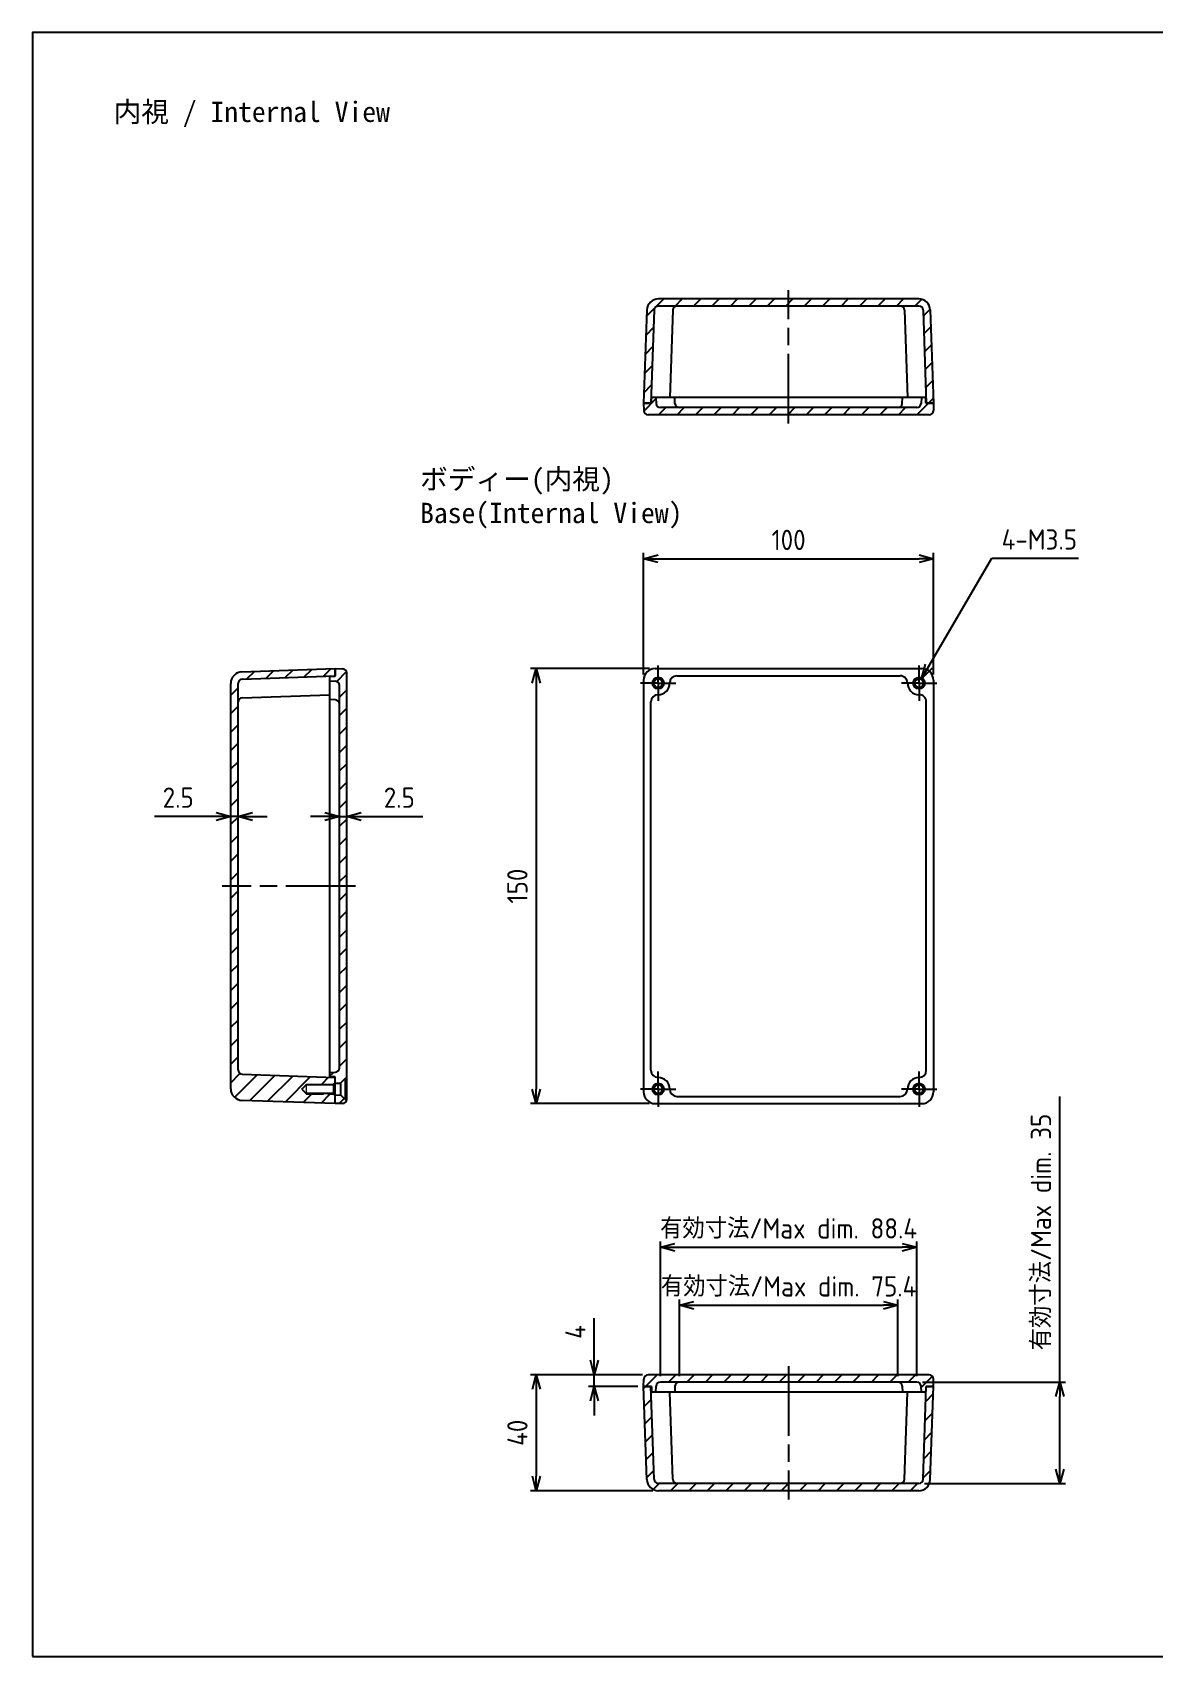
# Model space of a CAD drawing. Header units: millimetres. Extents: x 0 to 1622, y 0 to 560.
# Drawn here: x 816 to 1203, y 0 to 560 of the extents above; entities that cross this region are included whole.
import ezdxf

# ---------------------------------------------------------------- set-up
doc = ezdxf.new("R2010")
doc.units = ezdxf.units.MM
doc.header["$LTSCALE"] = 2
for name, pattern in [('AM_ISO02W050x2', [3.75, 3, -0.75]), ('AM_ISO08W050', [18, 12, -1.5, 3, -1.5]), ('AM_ISO08W050x2', [9, 6, -0.75, 1.5, -0.75])]:
    doc.linetypes.add(name, pattern=pattern)
for name, color, linetype, lineweight in [('AM_5', 3, 'Continuous', 25), ('AM_7', 4, 'AM_ISO08W050', 25), ('AM_8', 1, 'Continuous', 25), ('ﾄｯﾌﾟｶﾊﾞｰ', 7, 'Continuous', 25), ('ﾎﾞﾃﾞｨｰ', 2, 'Continuous', 25), ('ﾎﾞﾃﾞｨｰ0', 2, 'AM_ISO02W050x2', 13)]:
    doc.layers.add(name, color=color, linetype=linetype, lineweight=lineweight)
doc.styles.get("Standard").update_dxf_attribs({"font": 'ISOCP.SHX', "bigfont": 'EXTFONT.SHX'})
doc.styles.add('takachi1', font='', dxfattribs={"height": 2.5})
doc.styles.get('takachi1').set_extended_font_data('MS PGothic')
doc.dimstyles.new('AM_ISO$0', dxfattribs={"dimtxt": 3.5, "dimasz": 2.5, "dimexe": 1, "dimexo": 1, "dimgap": 1.5, "dimtad": 1, "dimdsep": 46, "dimtxsty": 'Standard', "dimblk": 'OPEN30', "dimcen": 0, "dimclrd": 3, "dimclre": 3, "dimclrt": 2, "dimadec": 0, "dimazin": 2, "dimtp": 0.1, "dimtm": 0.1, "dimtfac": 0.71, "dimtmove": 0, "dimatfit": 3, "dimldrblk": 'OPEN30', "dimfxl": 0, "dimlwd": -1, "dimlwe": -1, "dimarcsym": 0})
doc.dimstyles.new('AM_ISO$3', dxfattribs={"dimtxt": 3.5, "dimasz": 2.5, "dimexe": 1, "dimexo": 1, "dimgap": 1.5, "dimtad": 1, "dimtoh": 1, "dimdsep": 46, "dimtxsty": 'Standard', "dimblk": 'OPEN30', "dimcen": 0, "dimclrd": 3, "dimclre": 3, "dimclrt": 2, "dimadec": 0, "dimazin": 2, "dimtp": 0.1, "dimtm": 0.1, "dimtfac": 0.71, "dimtofl": 0, "dimtmove": 0, "dimatfit": 0, "dimldrblk": 'OPEN30', "dimfxl": 0, "dimlwd": -1, "dimlwe": -1, "dimarcsym": 0})
pattern_1 = [(45, (0, -11.95718969637392), (-3.181980515339464, 3.181980515339464), [])]
pattern_2 = [(45, (0, -17.95718969637404), (-3.181980515339464, 3.181980515339464), [])]

# ---------------------------------------------------------------- blocks, each defined once
blk = doc.blocks.new('TK-A3')
blk.add_lwpolyline([(0, 0), (403, 0), (403, 280), (0, 280.0000000000001)], close=True)
blk = doc.blocks.new('_Open30')
at = {"color": 0, "linetype": 'ByBlock', "lineweight": -2}
for p, q in [((-1, 0.26794919), (0, 0)), ((0, 0), (-1, -0.26794919)), ((0, 0), (-1, 0))]:
    blk.add_line(p, q, dxfattribs=at)
blk = doc.blocks.new('*D23')
at = {"layer": 'AM_5', "color": 3, "transparency": 16777216}
for p, q in [((921.9064500151242, 267.6613210912759), (921.9097365002531, 291.6613208662553)), ((924.4064500151242, 267.6609787490717), (924.4097365002531, 291.6609785240512)), ((916.9094626733716, 289.6620055694089), (911.9094627202509, 289.6626902538108)), ((921.9094626264923, 289.6613208850071), (924.4094626264923, 289.6609785428029)), ((929.4094625796131, 289.6602938584011), (950.6771677793831, 289.6573815251711))]:
    blk.add_line(p, q, dxfattribs=at)
at = {"layer": 'Defpoints', "color": 0, "transparency": 16777216}
for p in [(924.4094626264923, 289.6609785428029), (921.9061761413634, 265.6613211100276), (924.4061761413634, 265.6609787678235)]:
    blk.add_point(p, dxfattribs=at)
at = {"layer": 'AM_5', "color": 3, "transparency": 16777216, "xscale": 5, "yscale": 5, "zscale": 5}
for p, rotation in [((921.9094626264923, 289.6613208850071), 359.9921540946705), ((924.4094626264923, 289.6609785428029), 179.9921540946706)]:
    blk.add_blockref('_Open30', p, dxfattribs=dict(at, rotation=rotation))
at = {"layer": 'AM_5', "color": 2, "transparency": 16777216, "insert": (942.5442053401271, 296.1591842650136), "char_height": 7, "attachment_point": 5, "rotation": 359.9921540946706}
blk.add_mtext('2.5', dxfattribs=at)
blk = doc.blocks.new('*D24')
at = {"layer": 'AM_5', "color": 3, "transparency": 16777216}
for p, q in [((884.4061761413637, 267.6613211100278), (884.4061761413637, 291.6613211100278)), ((886.9061761413636, 267.6613211100278), (886.9061761413636, 291.6613211100278)), ((879.4061761413637, 289.6613211100278), (858.1384707421907, 289.6613211100278)), ((886.9061761413636, 289.6613211100278), (884.4061761413637, 289.6613211100278)), ((891.9061761413636, 289.6613211100278), (896.9061761413636, 289.6613211100278))]:
    blk.add_line(p, q, dxfattribs=at)
at = {"layer": 'Defpoints', "color": 0, "transparency": 16777216}
for p in [(884.4061761413637, 289.6613211100278), (884.4061761413637, 265.6613211100278), (886.9061761413636, 265.6613211100278)]:
    blk.add_point(p, dxfattribs=at)
at = {"layer": 'AM_5', "color": 3, "transparency": 16777216, "xscale": 5, "yscale": 5, "zscale": 5}
blk.add_blockref('_Open30', (884.4061761413637, 289.6613211100278), dxfattribs=at)
at = {"layer": 'AM_5', "color": 3, "transparency": 16777216, "xscale": 5, "yscale": 5, "zscale": 5, "rotation": 180}
blk.add_blockref('_Open30', (886.9061761413636, 289.6613211100278), dxfattribs=at)
at = {"layer": 'AM_5', "color": 2, "transparency": 16777216, "insert": (866.2723234417773, 296.1620100864058), "char_height": 7, "attachment_point": 5}
blk.add_mtext('2.5', dxfattribs=at)
blk = doc.blocks.new('*D25')
at = {"layer": 'AM_5', "color": 3, "transparency": 16777216}
for p, q in [((1026.834728499061, 338.6613211100275), (1026.834728499061, 380.5234555180623)), ((1031.834728499061, 378.5234555180623), (1121.834728499061, 378.5234555180623)), ((1126.834728499061, 338.6613211100275), (1126.834728499061, 380.5234555180623))]:
    blk.add_line(p, q, dxfattribs=at)
at = {"layer": 'Defpoints', "color": 0, "transparency": 16777216}
for p in [(1126.834728499061, 378.5234555180623), (1026.834728499061, 336.6613211100275), (1126.834728499061, 336.6613211100275)]:
    blk.add_point(p, dxfattribs=at)
at = {"layer": 'AM_5', "color": 3, "transparency": 16777216, "xscale": 5, "yscale": 5, "zscale": 5, "rotation": 180}
blk.add_blockref('_Open30', (1026.834728499061, 378.5234555180623), dxfattribs=at)
at = {"layer": 'AM_5', "color": 3, "transparency": 16777216, "xscale": 5, "yscale": 5, "zscale": 5}
blk.add_blockref('_Open30', (1126.834728499061, 378.5234555180623), dxfattribs=at)
at = {"layer": 'AM_5', "color": 2, "transparency": 16777216, "insert": (1076.834728499061, 385.0234555180623), "char_height": 7, "attachment_point": 5}
blk.add_mtext('100', dxfattribs=at)
blk = doc.blocks.new('*D26')
at = {"layer": 'AM_5', "color": 3, "transparency": 16777216}
for p, q in [((1028.834728499061, 340.6613211100275), (987.7717851291283, 340.6613211100275)), ((989.7717851291283, 335.6613211100275), (989.7717851291281, 195.6613211100276)), ((1028.834728499061, 190.6613211100276), (987.7717851291281, 190.6613211100276))]:
    blk.add_line(p, q, dxfattribs=at)
at = {"layer": 'Defpoints', "color": 0, "transparency": 16777216}
for p in [(1030.834728499061, 340.6613211100275), (989.7717851291281, 190.6613211100276), (1030.834728499061, 190.6613211100276)]:
    blk.add_point(p, dxfattribs=at)
at = {"layer": 'AM_5', "color": 3, "transparency": 16777216, "xscale": 5, "yscale": 5, "zscale": 5}
for p, rotation in [((989.7717851291283, 340.6613211100275), 90), ((989.7717851291281, 190.6613211100276), 270)]:
    blk.add_blockref('_Open30', p, dxfattribs=dict(at, rotation=rotation))
at = {"layer": 'AM_5', "color": 2, "transparency": 16777216, "insert": (983.2717851291281, 265.6613211100277), "char_height": 7, "attachment_point": 5, "rotation": 90}
blk.add_mtext('150', dxfattribs=at)
blk = doc.blocks.new('*D27')
at = {"layer": 'AM_5', "color": 3, "transparency": 16777216}
for p, q in [((1125.231841865668, 341.4941695372032), (1146.890895841043, 378.6827956678999)), ((1146.890895841043, 378.6827956678999), (1176.780845334704, 378.6827956679))]:
    blk.add_line(p, q, dxfattribs=at)
at = {"layer": 'Defpoints', "color": 0, "transparency": 16777216}
for p in [(1122.715461594106, 337.1735410726283), (1120.953995404013, 334.1491011474263)]:
    blk.add_point(p, dxfattribs=at)
at = {"layer": 'AM_5', "color": 3, "transparency": 16777216, "xscale": 5, "yscale": 5, "zscale": 5, "rotation": 239.7830202673261}
blk.add_blockref('_Open30', (1122.715461594106, 337.1735410726283), dxfattribs=at)
at = {"layer": 'AM_5', "color": 2, "transparency": 16777216, "insert": (1163.335870587875, 385.1827956678994), "char_height": 7, "attachment_point": 5}
blk.add_mtext('4-M3.5', dxfattribs=at)
blk = doc.blocks.new('*D28')
at = {"layer": 'AM_5', "color": 3, "transparency": 16777216}
for p, q in [((1026.378594653447, 97.15370221050487), (987.7813377172434, 97.15370221050489)), ((989.7813377172434, 92.15370221050489), (989.7813377172434, 62.1537022105046)), ((1029.954631299992, 57.15370221050459), (987.7813377172434, 57.1537022105046))]:
    blk.add_line(p, q, dxfattribs=at)
at = {"layer": 'Defpoints', "color": 0, "transparency": 16777216}
for p in [(1028.378594653447, 97.15370221050487), (989.7813377172434, 57.1537022105046), (1031.954631299992, 57.15370221050459)]:
    blk.add_point(p, dxfattribs=at)
at = {"layer": 'AM_5', "color": 3, "transparency": 16777216, "xscale": 5, "yscale": 5, "zscale": 5}
for p, rotation in [((989.7813377172434, 97.15370221050489), 90), ((989.7813377172434, 57.1537022105046), 270)]:
    blk.add_blockref('_Open30', p, dxfattribs=dict(at, rotation=rotation))
at = {"layer": 'AM_5', "color": 2, "transparency": 16777216, "insert": (983.2813377172434, 77.1537022105049), "char_height": 7, "attachment_point": 5, "rotation": 90}
blk.add_mtext('40', dxfattribs=at)
blk = doc.blocks.new('*D29')
at = {"layer": 'AM_5', "color": 3, "transparency": 16777216}
for p, q in [((1009.781337717242, 102.1537022105049), (1009.781337717242, 116.6537022105049)), ((1026.378594653447, 97.15370221050487), (1007.781337717242, 97.15370221050487)), ((1009.781337717242, 93.1537022105051), (1009.781337717242, 97.15370221050487)), ((1024.834728499061, 93.1537022105051), (1007.781337717242, 93.1537022105051)), ((1009.781337717242, 88.1537022105051), (1009.781337717242, 83.1537022105051))]:
    blk.add_line(p, q, dxfattribs=at)
at = {"layer": 'Defpoints', "color": 0, "transparency": 16777216}
for p in [(1009.781337717242, 97.15370221050487), (1028.378594653447, 97.15370221050487), (1026.834728499061, 93.1537022105051)]:
    blk.add_point(p, dxfattribs=at)
at = {"layer": 'AM_5', "color": 3, "transparency": 16777216, "xscale": 5, "yscale": 5, "zscale": 5}
for p, rotation in [((1009.781337717242, 97.15370221050487), 270), ((1009.781337717242, 93.1537022105051), 90)]:
    blk.add_blockref('_Open30', p, dxfattribs=dict(at, rotation=rotation))
at = {"layer": 'AM_5', "color": 2, "transparency": 16777216, "insert": (1003.281337717242, 111.903702210505), "char_height": 7, "attachment_point": 5, "rotation": 90}
blk.add_mtext('4', dxfattribs=at)
blk = doc.blocks.new('*D30')
at = {"layer": 'AM_5', "color": 3, "transparency": 16777216}
for p, q in [((1170.408362730383, 94.65370221050496), (1170.408362730383, 193.0936517041661)), ((1123.028196763702, 94.65370221050496), (1172.408362730383, 94.65370221050496)), ((1170.408362730383, 64.65370221050514), (1170.408362730383, 89.65370221050496)), ((1123.71482569813, 59.65370221050514), (1172.408362730383, 59.65370221050513))]:
    blk.add_line(p, q, dxfattribs=at)
at = {"layer": 'Defpoints', "color": 0, "transparency": 16777216}
for p in [(1121.028196763702, 94.65370221050496), (1170.408362730383, 94.65370221050496), (1121.71482569813, 59.65370221050514)]:
    blk.add_point(p, dxfattribs=at)
at = {"layer": 'AM_5', "color": 3, "transparency": 16777216, "xscale": 5, "yscale": 5, "zscale": 5}
for p, rotation in [((1170.408362730383, 94.65370221050496), 90), ((1170.408362730383, 59.65370221050513), 270)]:
    blk.add_blockref('_Open30', p, dxfattribs=dict(at, rotation=rotation))
at = {"layer": 'AM_5', "color": 2, "transparency": 16777216, "insert": (1163.908362730383, 146.3736769573357), "char_height": 7, "attachment_point": 5, "rotation": 90}
blk.add_mtext('有効寸法/Max dim. 35', dxfattribs=at)
blk = doc.blocks.new('*D31')
at = {"layer": 'AM_5', "color": 3, "transparency": 16777216}
for p, q in [((1039.141602576624, 96.65370221050493), (1039.141602576624, 123.1180385175226)), ((1044.141602576624, 121.1180385175226), (1109.527854421498, 121.1180385175226)), ((1114.527854421498, 96.65370221050493), (1114.527854421498, 123.1180385175226))]:
    blk.add_line(p, q, dxfattribs=at)
at = {"layer": 'Defpoints', "color": 0, "transparency": 16777216}
for p in [(1114.527854421498, 121.1180385175226), (1039.141602576624, 94.65370221050493), (1114.527854421498, 94.65370221050493)]:
    blk.add_point(p, dxfattribs=at)
at = {"layer": 'AM_5', "color": 3, "transparency": 16777216, "xscale": 5, "yscale": 5, "zscale": 5, "rotation": 180}
blk.add_blockref('_Open30', (1039.141602576624, 121.1180385175226), dxfattribs=at)
at = {"layer": 'AM_5', "color": 3, "transparency": 16777216, "xscale": 5, "yscale": 5, "zscale": 5}
blk.add_blockref('_Open30', (1114.527854421498, 121.1180385175226), dxfattribs=at)
at = {"layer": 'AM_5', "color": 2, "transparency": 16777216, "insert": (1076.834728499061, 127.6180385175226), "char_height": 7, "attachment_point": 5}
blk.add_mtext('有効寸法/Max dim. 75.4', dxfattribs=at)
blk = doc.blocks.new('*D32')
at = {"layer": 'AM_5', "color": 3, "transparency": 16777216}
for p, q in [((1032.641260234419, 96.65370221050458), (1032.641260234419, 143.1098250562677)), ((1037.641260234419, 141.1098250562677), (1116.028196763702, 141.1098250562677)), ((1121.028196763702, 96.65370221050496), (1121.028196763702, 143.1098250562677))]:
    blk.add_line(p, q, dxfattribs=at)
at = {"layer": 'Defpoints', "color": 0, "transparency": 16777216}
for p in [(1121.028196763702, 141.1098250562677), (1032.641260234419, 94.65370221050458), (1121.028196763702, 94.65370221050496)]:
    blk.add_point(p, dxfattribs=at)
at = {"layer": 'AM_5', "color": 3, "transparency": 16777216, "xscale": 5, "yscale": 5, "zscale": 5, "rotation": 180}
blk.add_blockref('_Open30', (1032.641260234419, 141.1098250562677), dxfattribs=at)
at = {"layer": 'AM_5', "color": 3, "transparency": 16777216, "xscale": 5, "yscale": 5, "zscale": 5}
blk.add_blockref('_Open30', (1121.028196763702, 141.1098250562677), dxfattribs=at)
at = {"layer": 'AM_5', "color": 2, "transparency": 16777216, "insert": (1076.834728499061, 147.6098250562677), "char_height": 7, "attachment_point": 5}
blk.add_mtext('有効寸法/Max dim. 88.4', dxfattribs=at)

msp = doc.modelspace()

# ---------------------------------------------------------------- hatches: boundary and pattern name
at = {"layer": 'AM_8'}
h = msp.add_hatch(dxfattribs=at)
h.set_pattern_fill('_U', color=256, scale=4.5, angle=45, style=0, pattern_type=0)
h.set_pattern_definition(pattern_1)
edge = h.paths.add_edge_path()
edge.add_line((1125.712389006206, 464.3085379963598), (1126.834728499061, 432.1689400095498))
edge.add_line((1126.834728499061, 432.1689400095498), (1124.333204638314, 432.1689400095498))
edge.add_line((1124.333204638314, 432.1689400095498), (1123.213911938658, 464.2212892546036))
edge.add_arc((1121.71482569813, 464.1689400095498), 1.499999999999998, 2.000000000001504, 90)
edge.add_line((1121.71482569813, 465.6689400095498), (1031.954631299992, 465.6689400095503))
edge.add_arc((1031.954631299992, 464.1689400095501), 1.50000000000027, 90.00000000000865, 178.0000000000102)
edge.add_line((1030.455545059463, 464.2212892546036), (1029.336252359808, 432.1689400095498))
edge.add_line((1029.336252359808, 432.1689400095498), (1026.834728499061, 432.1689400095498))
edge.add_line((1026.834728499061, 432.1689400095498), (1027.957067991916, 464.3085379963598))
edge.add_arc((1031.954631299993, 464.1689400095501), 4.000000000000514, 90.00000000000648, 178.0000000000036, ccw=False)
edge.add_line((1031.954631299992, 468.1689400095503), (1121.71482569813, 468.1689400095498))
edge.add_arc((1121.71482569813, 464.1689400095497), 4.000000000000028, 2.000000000000682, 90, ccw=False)
h = msp.add_hatch(dxfattribs=at)
h.set_pattern_fill('_U', color=256, scale=4.5, angle=45, style=0, pattern_type=0)
h.set_pattern_definition(pattern_1)
edge = h.paths.add_edge_path()
edge.add_arc((1029.834386156856, 433.8689400095498), 0.2999999999999545, 90, 180.0000000000054, ccw=False)
edge.add_line((1029.834386156856, 434.1689400095498), (1031.034386156856, 434.1689400095498))
edge.add_line((1031.034386156856, 434.1689400095498), (1031.143315932288, 432.0904360751855))
edge.add_arc((1032.641260234419, 432.1689400095499), 1.499999999999968, 183.0000000000008, 270)
edge.add_line((1032.641260234419, 430.6689400095499), (1039.141602576624, 430.66894000955))
edge.add_line((1039.141602576624, 430.66894000955), (1121.028196763702, 430.6689400095499))
edge.add_arc((1121.028196763702, 432.1689400095499), 1.499999999999957, 270, 356.9999999999987)
edge.add_line((1122.526141065834, 432.0904360751855), (1122.635070841265, 434.1689400095498))
edge.add_line((1122.635070841265, 434.1689400095498), (1123.835070841265, 434.1689400095498))
edge.add_arc((1123.835070841265, 433.8689400095498), 0.2999999999999829, -5.5138116294983774e-12, 90, ccw=False)
edge.add_line((1124.135070841265, 433.8689400095498), (1124.135070841265, 432.1689400095498))
edge.add_line((1124.135070841265, 432.1689400095498), (1124.333204638314, 432.1689400095498))
edge.add_line((1124.333204638314, 432.1689400095498), (1126.834728499061, 432.1689400095498))
edge.add_line((1126.834728499061, 432.1689400095498), (1126.790633887409, 429.6427613998939))
edge.add_arc((1125.290862344675, 429.6689400095498), 1.500000000000021, 270, 358.99999999999767, ccw=False)
edge.add_line((1125.290862344675, 428.1689400095498), (1028.378594653447, 428.1689400095501))
edge.add_arc((1028.378594653447, 429.6689400095499), 1.499999999999901, 181.0000000000067, 270, ccw=False)
edge.add_line((1026.878823110713, 429.6427613998939), (1026.834728499061, 432.1689400095498))
edge.add_line((1026.834728499061, 432.1689400095498), (1029.534386156856, 432.1689400095498))
edge.add_line((1029.534386156856, 432.1689400095498), (1029.534386156856, 433.8689400095498))
h = msp.add_hatch(dxfattribs=at)
h.set_pattern_fill('_U', color=256, scale=4.5, angle=45, style=0, pattern_type=0)
h.set_pattern_definition(pattern_1)
edge = h.paths.add_edge_path()
edge.add_line((920.4061761413632, 340.6613211100275), (888.2665781545531, 339.5389816171728))
edge.add_arc((888.4061761413632, 335.5414183090964), 4.000000000000012, 92.0000000000004, 180.0000000000008)
edge.add_line((884.4061761413632, 335.5414183090963), (884.4061761413634, 195.7812239109592))
edge.add_arc((888.4061761413634, 195.7812239109592), 4, 179.9999999999996, 267.9999999999964)
edge.add_line((888.2665781545531, 191.7836606028828), (920.4061761413632, 190.6613211100276))
edge.add_line((920.4061761413632, 190.6613211100276), (920.4061761413633, 193.6085976135858))
edge.add_line((920.4061761413633, 193.6085976135858), (920.4061761413632, 193.6613211100276))
edge.add_line((920.4061761413632, 193.6613211100276), (919.9061761413632, 193.9113211100276))
edge.add_line((919.9061761413632, 193.9113211100276), (910.4061761413632, 193.9113211100274))
edge.add_line((910.4061761413632, 193.9113211100274), (910.4061761413632, 194.1613211100276))
edge.add_line((910.4061761413632, 194.1613211100276), (908.9061761413634, 195.6613211100274))
edge.add_line((908.9061761413634, 195.6613211100274), (910.4061761413634, 197.1613211100274))
edge.add_line((910.4061761413634, 197.1613211100274), (910.4061761413634, 197.4113211100274))
edge.add_line((910.4061761413634, 197.4113211100274), (919.9061761413634, 197.4113211100276))
edge.add_line((919.9061761413634, 197.4113211100276), (920.4061761413634, 197.6613211100276))
edge.add_line((920.4061761413634, 197.6613211100276), (920.4061761413635, 197.7133599220611))
edge.add_line((920.4061761413635, 197.7133599220611), (920.4061761413634, 199.6613211100276))
edge.add_line((920.4061761413634, 199.6613211100276), (888.3538268963098, 200.7806138096837))
edge.add_arc((888.4061761413634, 202.2797000502124), 1.499999999999993, 180, 268.00000000000506, ccw=False)
edge.add_line((886.9061761413634, 202.2797000502124), (886.9061761413636, 335.5414183090963))
edge.add_arc((888.4061761413634, 335.5414183090966), 1.499999999999773, 92.00000000001262, 180.0000000000087, ccw=False)
edge.add_line((888.3538268963093, 337.040504549625), (920.4061761413632, 338.1597972492807))
edge.add_line((920.4061761413632, 338.1597972492807), (920.4061761413632, 340.6613211100275))
h = msp.add_hatch(dxfattribs=at)
h.set_pattern_fill('_U', color=256, scale=4.5, angle=45, style=0, pattern_type=0)
h.set_pattern_definition(pattern_1)
edge = h.paths.add_edge_path()
edge.add_line((922.9323547510191, 340.6172264983759), (920.4061761413632, 340.6613211100275))
edge.add_line((920.4061761413632, 340.6613211100275), (920.4061761413632, 337.9616634522322))
edge.add_line((920.4061761413632, 337.9616634522322), (918.7061761413631, 337.961663452232))
edge.add_arc((918.7061761413631, 337.661663452232), 0.2999999999999545, 90, 180)
edge.add_line((918.4061761413632, 337.661663452232), (918.406176141364, 336.4616634522319))
edge.add_line((918.406176141364, 336.4616634522319), (920.4846800757275, 336.3527336768009))
edge.add_arc((920.406176141363, 334.8547893746691), 1.499999999999974, 0, 86.99999999999432, ccw=False)
edge.add_line((921.906176141363, 334.8547893746691), (921.9061761413634, 202.9681951875905))
edge.add_arc((920.4061761413634, 202.9681951875905), 1.5, -86.99999999999437, 0, ccw=False)
edge.add_line((920.484680075728, 201.4702508854587), (918.4061761413634, 201.3613211100276))
edge.add_line((918.4061761413634, 201.3613211100276), (918.4061761413634, 200.1613211100276))
edge.add_arc((918.7061761413634, 200.1613211100276), 0.2999999999999545, 179.9999999999946, 270)
edge.add_line((918.7061761413634, 199.8613211100276), (920.4061761413639, 199.8613211100276))
edge.add_line((920.4061761413639, 199.8613211100276), (920.4061761413634, 199.6613211100276))
edge.add_line((920.4061761413634, 199.6613211100276), (920.4061761413635, 197.7133599220611))
edge.add_line((920.4061761413635, 197.7133599220611), (922.2791731256905, 197.6479534261127))
edge.add_line((922.2791731256905, 197.6479534261127), (923.8921984674014, 199.2609787678234))
edge.add_line((923.8921984674014, 199.2609787678234), (924.4061761413634, 199.2609787678234))
edge.add_line((924.4061761413634, 199.2609787678234), (924.4061761413639, 339.1174549556413))
edge.add_arc((922.9061761413635, 339.1174549556409), 1.500000000000341, 1.30275519752716e-11, 89.0000000000115)
h = msp.add_hatch(dxfattribs=at)
h.set_pattern_fill('_U', color=256, scale=4.5, angle=45, style=0, pattern_type=0)
h.set_pattern_definition(pattern_1)
edge = h.paths.add_edge_path()
edge.add_arc((922.9061761413632, 192.2045025800057), 1.499999999999964, 271.0000000000018, 354.5093944817683)
edge.add_line((924.3992939918146, 192.0609787678234), (923.8921984674012, 192.0609787678234))
edge.add_line((923.8921984674012, 192.0609787678234), (922.2791731256902, 193.6740041095343))
edge.add_line((922.2791731256902, 193.6740041095343), (920.4061761413633, 193.6085976135858))
edge.add_line((920.4061761413633, 193.6085976135858), (920.4061761413632, 190.6606364256193))
edge.add_line((920.4061761413632, 190.6606364256193), (922.9323547510191, 190.7047310372712))
h = msp.add_hatch(dxfattribs=at)
h.set_pattern_fill('_U', color=256, scale=4.5, angle=45, style=0, pattern_type=0)
h.set_pattern_definition(pattern_2)
edge = h.paths.add_edge_path()
edge.add_arc((1029.834386156856, 91.45370221050514), 0.2999999999999545, 179.9999999999946, 270)
edge.add_line((1029.834386156856, 91.15370221050517), (1031.034386156856, 91.1537022105051))
edge.add_line((1031.034386156856, 91.1537022105051), (1031.143315932288, 93.23220614486944))
edge.add_arc((1032.641260234419, 93.153702210505), 1.499999999999968, 90, 176.9999999999992, ccw=False)
edge.add_line((1032.641260234419, 94.65370221050499), (1039.141602576624, 94.65370221050493))
edge.add_line((1039.141602576624, 94.65370221050493), (1121.028196763702, 94.65370221050496))
edge.add_arc((1121.028196763702, 93.153702210505), 1.499999999999957, 3.0000000000013074, 90, ccw=False)
edge.add_line((1122.526141065834, 93.23220614486945), (1122.635070841265, 91.15370221050514))
edge.add_line((1122.635070841265, 91.15370221050514), (1123.835070841265, 91.15370221050516))
edge.add_arc((1123.835070841265, 91.45370221050514), 0.2999999999999829, 270, 360.0000000000055)
edge.add_line((1124.135070841265, 91.45370221050517), (1124.135070841265, 93.15370221050513))
edge.add_line((1124.135070841265, 93.15370221050513), (1124.333204638314, 93.1537022105051))
edge.add_line((1124.333204638314, 93.1537022105051), (1126.834728499061, 93.1537022105051))
edge.add_line((1126.834728499061, 93.1537022105051), (1126.790633887409, 95.67988082016107))
edge.add_arc((1125.290862344675, 95.65370221050509), 1.500000000000021, 1.000000000002304, 90)
edge.add_line((1125.290862344675, 97.1537022105051), (1028.378594653447, 97.15370221050487))
edge.add_arc((1028.378594653447, 95.65370221050497), 1.499999999999901, 90, 178.9999999999933)
edge.add_line((1026.878823110713, 95.67988082016107), (1026.834728499061, 93.1537022105051))
edge.add_line((1026.834728499061, 93.1537022105051), (1029.534386156856, 93.15370221050516))
edge.add_line((1029.534386156856, 93.15370221050516), (1029.534386156856, 91.45370221050517))
h = msp.add_hatch(dxfattribs=at)
h.set_pattern_fill('_U', color=256, scale=4.5, angle=45, style=0, pattern_type=0)
h.set_pattern_definition(pattern_2)
edge = h.paths.add_edge_path()
edge.add_line((1125.712389006206, 61.01410422369513), (1126.834728499061, 93.1537022105051))
edge.add_line((1126.834728499061, 93.1537022105051), (1124.333204638314, 93.1537022105051))
edge.add_line((1124.333204638314, 93.1537022105051), (1123.213911938658, 61.10135296545137))
edge.add_arc((1121.71482569813, 61.15370221050516), 1.499999999999998, 270, 357.9999999999985, ccw=False)
edge.add_line((1121.71482569813, 59.65370221050516), (1031.954631299992, 59.65370221050462))
edge.add_arc((1031.954631299992, 61.15370221050489), 1.50000000000027, 181.9999999999898, 269.99999999999136, ccw=False)
edge.add_line((1030.455545059463, 61.1013529654514), (1029.336252359808, 93.1537022105051))
edge.add_line((1029.336252359808, 93.1537022105051), (1026.834728499061, 93.1537022105051))
edge.add_line((1026.834728499061, 93.1537022105051), (1027.957067991916, 61.01410422369513))
edge.add_arc((1031.954631299993, 61.1537022105049), 4.000000000000514, 181.9999999999964, 269.9999999999935)
edge.add_line((1031.954631299992, 57.15370221050459), (1121.71482569813, 57.15370221050516))
edge.add_arc((1121.71482569813, 61.15370221050519), 4.000000000000028, 270, 357.9999999999993)

# ---------------------------------------------------------------- linework, layer by layer
at = {"layer": 'AM_7'}
for p, q in [((1076.834728499061, 425.1689400095502), (1076.834728499061, 471.1689400095501)), ((927.4061761413636, 265.6613211100275), (881.4061761413636, 265.6613211100278)), ((1076.834728499061, 100.1537022105048), (1076.834728499061, 54.15370221050482))]:
    msp.add_line(p, q, dxfattribs=at)
at = {"layer": 'AM_7', "linetype": 'AM_ISO08W050x2'}
for p, q in [((1031.834728499061, 335.6613211100275), (1031.834728499061, 341.7445671459527)), ((1121.834728499061, 335.6613211100275), (1121.834728499061, 341.7445671459527)), ((1031.834728499061, 335.6613211100275), (1025.751482463136, 335.6613211100275)), ((1031.834728499061, 335.6613211100275), (1037.917974534986, 335.6613211100275)), ((1031.834728499061, 335.6613211100275), (1031.834728499061, 329.5780750741023)), ((1121.834728499061, 335.6613211100275), (1115.751482463136, 335.6613211100275)), ((1121.834728499061, 335.6613211100275), (1127.917974534986, 335.6613211100275)), ((1121.834728499061, 335.6613211100275), (1121.834728499061, 329.5780750741023)), ((1031.834728499061, 195.6613211100275), (1031.834728499061, 201.7445671459527)), ((1121.834728499061, 195.6613211100275), (1121.834728499061, 201.7445671459527)), ((1031.834728499061, 195.6613211100275), (1025.751482463136, 195.6613211100275)), ((1031.834728499061, 195.6613211100275), (1037.917974534986, 195.6613211100275)), ((1031.834728499061, 195.6613211100275), (1031.834728499061, 189.5780750741023)), ((1121.834728499061, 195.6613211100275), (1115.751482463136, 195.6613211100275)), ((1121.834728499061, 195.6613211100275), (1127.917974534986, 195.6613211100275)), ((1121.834728499061, 195.6613211100275), (1121.834728499061, 189.5780750741023))]:
    msp.add_line(p, q, dxfattribs=at)
at = {"layer": 'ﾄｯﾌﾟｶﾊﾞｰ'}
for p, q in [((1029.534386156856, 432.1689400095498), (1026.834728499061, 432.1689400095498)), ((1026.834728499061, 432.1689400095498), (1026.878823110713, 429.6427613998939)), ((1029.534386156856, 432.1689400095498), (1029.534386156856, 433.8689400095498)), ((1123.835070841265, 434.1689400095498), (1029.834386156856, 434.1689400095504)), ((1031.034386156856, 434.1689400095498), (1031.143315932288, 432.0904360751855)), ((1037.643658274492, 432.0904360751857), (1037.534728499061, 434.1689400095499)), ((1116.02579872363, 432.0904360751857), (1116.134728499061, 434.1689400095499)), ((1122.635070841265, 434.1689400095498), (1122.526141065834, 432.0904360751855)), ((1124.135070841265, 432.1689400095498), (1124.135070841265, 433.8689400095498)), ((1124.135070841266, 432.1689400095498), (1126.834728499061, 432.1689400095498)), ((1126.834728499061, 432.1689400095498), (1126.790633887409, 429.6427613998939)), ((1125.290862344675, 428.1689400095498), (1028.378594653447, 428.1689400095501)), ((1121.028196763702, 430.6689400095499), (1032.641260234419, 430.6689400095503)), ((918.406176141364, 337.661663452232), (918.4061761413634, 200.1613211100276)), ((918.4061761413632, 336.461663452232), (920.4846800757275, 336.3527336768009)), ((920.4061761413632, 337.961663452232), (918.7061761413631, 337.961663452232)), ((920.4061761413632, 337.9616634522322), (920.4061761413632, 340.6613211100275)), ((920.4061761413632, 340.6613211100275), (922.9323547510191, 340.6172264983759)), ((924.4061761413634, 192.2045025800057), (924.4061761413639, 339.1174549556413)), ((921.9061761413634, 202.9681951875905), (921.9061761413639, 334.8547893746691)), ((920.4846800757273, 329.8523913345966), (918.4061761413631, 329.9613211100277)), ((918.4061761413634, 201.3613211100276), (920.4846800757277, 201.4702508854586)), ((920.4061761413639, 199.8613211100276), (918.7061761413636, 199.8613211100276)), ((920.4061761413632, 190.6606364256193), (920.4061761413636, 199.8613211100276)), ((920.4061761413634, 197.7133599220611), (922.2791731256905, 197.6479534261127)), ((923.8921984674014, 199.2609787678234), (922.2791731256905, 197.6479534261127)), ((922.2791731256905, 197.6479534261127), (922.2791731256902, 193.6740041095343)), ((923.8921984674014, 199.2609787678234), (924.4061761413634, 199.2609787678234)), ((923.9061761413634, 199.2609787678234), (923.9061761413632, 192.0609787678234)), ((920.4061761413632, 193.6085976135858), (922.2791731256902, 193.6740041095343)), ((922.9323547510191, 190.7047310372712), (920.4061761413632, 190.6606364256193)), ((923.8921984674012, 192.0609787678234), (922.2791731256902, 193.6740041095343)), ((923.8921984674012, 192.0609787678234), (924.3992939918148, 192.0609787678234)), ((1026.834728499061, 93.1537022105051), (1026.878823110713, 95.67988082016107)), ((1125.290862344675, 97.1537022105051), (1028.378594653447, 97.15370221050487)), ((1126.834728499061, 93.1537022105051), (1126.790633887409, 95.67988082016107)), ((1029.534386156856, 93.15370221050516), (1026.834728499061, 93.1537022105051)), ((1029.534386156856, 93.15370221050513), (1029.534386156856, 91.45370221050517)), ((1123.835070841265, 91.15370221050516), (1029.834386156856, 91.15370221050456)), ((1031.034386156856, 91.1537022105051), (1031.143315932288, 93.23220614486944)), ((1121.028196763702, 94.65370221050496), (1032.641260234419, 94.65370221050458)), ((1037.643658274492, 93.23220614486927), (1037.534728499061, 91.15370221050505)), ((1116.02579872363, 93.23220614486927), (1116.134728499061, 91.15370221050505)), ((1122.635070841265, 91.1537022105051), (1122.526141065834, 93.23220614486944)), ((1124.135070841265, 93.15370221050513), (1124.135070841265, 91.45370221050517)), ((1124.135070841266, 93.15370221050516), (1126.834728499061, 93.1537022105051))]:
    msp.add_line(p, q, dxfattribs=at)
for centre, radius, start, end in [((1029.834386156856, 433.8689400095498), 0.3, 90.00000000000001, 180), ((1032.641260234419, 432.1689400095499), 1.5, 183.0000000000056, 270), ((1039.141602576624, 432.16894000955), 1.5, 182.9999999999991, 270), ((1114.527854421498, 432.16894000955), 1.5, 270, 357.0000000000009), ((1121.028196763702, 432.1689400095499), 1.5, 270, 357.0000000000009), ((1123.835070841265, 433.8689400095498), 0.3, 0, 90.00000000000001), ((1028.378594653447, 429.6689400095498), 1.5, 181.0000000000018, 270), ((1125.290862344675, 429.6689400095498), 1.5, 270, 358.9999999999982), ((918.7061761413631, 337.661663452232), 0.3, 90, 180), ((920.406176141363, 334.8547893746691), 1.5, 0, 86.99999999999461), ((922.9061761413632, 339.1174549556413), 1.5, 0, 88.99999999999824), ((920.406176141363, 328.3544470324648), 1.5, 0, 87.00000000000115), ((920.4061761413634, 202.9681951875905), 1.5, 273.0000000000056, 359.9999999999996), ((918.7061761413634, 200.1613211100276), 0.3, 179.9999999999997, 270), ((922.9061761413632, 192.2045025800057), 1.5, 271.0000000000018, 359.9999999999996), ((1028.378594653447, 95.6537022105051), 1.5, 90, 178.9999999999982), ((1125.290862344675, 95.6537022105051), 1.5, 1.000000000001775, 90), ((1029.834386156856, 91.45370221050517), 0.3, 180, 270), ((1032.641260234419, 93.15370221050499), 1.5, 90, 176.9999999999975), ((1039.141602576624, 93.15370221050493), 1.5, 90, 177.0000000000007), ((1114.527854421498, 93.15370221050493), 1.5, 2.999999999998771, 90), ((1121.028196763702, 93.15370221050499), 1.5, 3.000000000002033, 90), ((1123.835070841265, 91.45370221050517), 0.3, 270, 0)]:
    msp.add_arc(centre, radius, start, end, dxfattribs=at)
at = {"layer": 'ﾎﾞﾃﾞｨｰ'}
for p, q in [((1121.71482569813, 468.1689400095498), (1031.954631299992, 468.1689400095503)), ((1121.71482569813, 465.6689400095498), (1031.954631299992, 465.6689400095503)), ((1027.957067991916, 464.3085379963598), (1026.834728499061, 432.1689400095498)), ((1030.455545059463, 464.2212892546036), (1029.336252359808, 432.1689400095498)), ((1036.884179659733, 464.2212892546036), (1035.834728499061, 434.1689400095499)), ((1116.785277338389, 464.2212892546036), (1117.834728499061, 434.1689400095499)), ((1123.213911938658, 464.2212892546036), (1124.333204638314, 432.1689400095498)), ((1125.712389006206, 464.3085379963598), (1126.834728499061, 432.1689400095498)), ((1026.834728499061, 432.1689400095498), (1026.834728499061, 432.1689400095498)), ((1026.834728499061, 432.1689400095498), (1029.336252359808, 432.1689400095498)), ((1126.834728499061, 432.1689400095498), (1124.333204638314, 432.1689400095498)), ((1126.834728499061, 432.1689400095498), (1126.834728499061, 432.1689400095498)), ((888.2665781545531, 339.5389816171728), (920.4061761413632, 340.6613211100275)), ((888.3538268963093, 337.040504549625), (920.4061761413632, 338.1597972492807)), ((920.4061761413632, 340.6613211100275), (920.4061761413632, 340.6613211100275)), ((920.4061761413632, 340.6613211100275), (920.4061761413632, 338.1597972492807)), ((1026.834728499061, 336.6613211100275), (1026.834728499061, 194.6613211100276)), ((1030.834728499061, 340.6613211100275), (1122.834728499061, 340.6613211100275)), ((1038.334728499061, 338.1613211100276), (1115.334728499061, 338.1613211100274)), ((1126.834728499061, 336.6613211100275), (1126.834728499061, 194.6613211100275)), ((884.4061761413634, 195.7812239109592), (884.406176141364, 335.5414183090963)), ((886.9061761413636, 202.2797000502124), (886.9061761413636, 335.5414183090963)), ((888.3538268963093, 330.6118699493554), (918.4061761413631, 331.6613211100275)), ((1031.834728499061, 331.6613211100274), (1031.834728499061, 331.6613211100275)), ((1031.834728499061, 331.6613211100275), (1031.834728499061, 331.6613211100275)), ((1035.834728499061, 335.6613211100276), (1035.834728499061, 335.6613211100275)), ((1035.834728499061, 335.6613211100276), (1035.834728499061, 335.6613211100275)), ((1117.834728499061, 335.6613211100276), (1117.834728499061, 335.6613211100275)), ((1117.834728499061, 335.6613211100276), (1117.834728499061, 335.6613211100275)), ((1121.834728499061, 331.6613211100275), (1121.834728499061, 331.6613211100275)), ((1121.834728499061, 331.6613211100274), (1121.834728499061, 331.6613211100275)), ((1029.334728499061, 202.1613211100276), (1029.334728499061, 329.1613211100274)), ((1124.334728499061, 202.1613211100276), (1124.334728499061, 329.1613211100274)), ((888.3538268963098, 200.7806138096837), (920.4061761413634, 199.6613211100276)), ((908.9061761413634, 195.6613211100274), (910.4061761413634, 197.1613211100274)), ((919.9061761413634, 197.1613211100275), (910.4061761413634, 197.1613211100274)), ((919.9061761413634, 197.4113211100275), (920.4061761413634, 197.6613211100276)), ((919.9061761413632, 193.9113211100276), (919.9061761413634, 197.4113211100276)), ((920.4061761413632, 190.6613211100276), (920.4061761413634, 199.6613211100276)), ((1031.834728499061, 199.6613211100276), (1031.834728499061, 199.6613211100275)), ((1031.834728499061, 199.6613211100275), (1031.834728499061, 199.6613211100275)), ((1121.834728499061, 199.6613211100275), (1121.834728499061, 199.6613211100275)), ((1121.834728499061, 199.6613211100276), (1121.834728499061, 199.6613211100275)), ((920.4061761413632, 190.6613211100276), (888.2665781545534, 191.7836606028829)), ((908.9061761413634, 195.6613211100274), (910.4061761413634, 194.1613211100274)), ((919.9061761413634, 194.1613211100275), (910.4061761413634, 194.1613211100274)), ((919.9061761413632, 193.9113211100276), (920.4061761413632, 193.6613211100276)), ((920.4061761413632, 190.6613211100276), (920.4061761413632, 190.6613211100276)), ((920.4061761413632, 190.6613211100276), (920.4061761413632, 190.6613211100276)), ((1030.834728499061, 190.6613211100276), (1122.834728499061, 190.6613211100275)), ((1035.834728499061, 195.6613211100274), (1035.834728499061, 195.6613211100275)), ((1035.834728499061, 195.6613211100274), (1035.834728499061, 195.6613211100275)), ((1038.334728499061, 193.1613211100274), (1115.334728499061, 193.1613211100276)), ((1117.834728499061, 195.6613211100274), (1117.834728499061, 195.6613211100275)), ((1117.834728499061, 195.6613211100274), (1117.834728499061, 195.6613211100275)), ((1026.834728499061, 93.1537022105051), (1026.834728499061, 93.1537022105051)), ((1026.834728499061, 93.1537022105051), (1029.336252359808, 93.1537022105051)), ((1027.957067991916, 61.01410422369513), (1026.834728499061, 93.1537022105051)), ((1030.455545059463, 61.10135296545137), (1029.336252359808, 93.1537022105051)), ((1036.884179659733, 61.10135296545131), (1035.834728499061, 91.15370221050505)), ((1116.785277338389, 61.10135296545131), (1117.834728499061, 91.15370221050505)), ((1123.213911938658, 61.10135296545137), (1124.333204638314, 93.1537022105051)), ((1126.834728499061, 93.1537022105051), (1124.333204638314, 93.1537022105051)), ((1125.712389006206, 61.01410422369513), (1126.834728499061, 93.1537022105051)), ((1126.834728499061, 93.1537022105051), (1126.834728499061, 93.1537022105051)), ((1121.71482569813, 59.65370221050514), (1031.954631299992, 59.65370221050462)), ((1121.71482569813, 57.15370221050516), (1031.954631299992, 57.15370221050459))]:
    msp.add_line(p, q, dxfattribs=at)
for centre, radius in [((1031.834728499061, 335.6613211100275), 2), ((1031.834728499061, 335.6613211100275), 1.5), ((1121.834728499061, 335.6613211100275), 2), ((1121.834728499061, 335.6613211100275), 1.5), ((1031.834728499061, 195.6613211100276), 2), ((1031.834728499061, 195.6613211100276), 1.5), ((1121.834728499061, 195.6613211100275), 2), ((1121.834728499061, 195.6613211100275), 1.5)]:
    msp.add_circle(centre, radius, dxfattribs=at)
for centre, radius, start, end in [((1031.954631299992, 464.1689400095498), 4, 90.00000000000001, 177.9999999999964), ((1031.954631299992, 464.1689400095498), 1.5, 90.00000000000001, 177.9999999999964), ((1038.383265900261, 464.1689400095498), 1.5, 90.00000000000001, 177.9999999999964), ((1115.28619109786, 464.1689400095498), 1.5, 1.999999999997133, 90.00000000000001), ((1121.71482569813, 464.1689400095498), 4, 1.999999999997133, 90.00000000000001), ((1121.71482569813, 464.1689400095498), 1.5, 1.999999999997133, 90.00000000000001), ((888.4061761413632, 335.5414183090963), 4, 92.00000000000344, 180), ((888.4061761413632, 335.5414183090963), 1.5, 92.00000000000344, 180), ((1030.834728499061, 336.6613211100275), 4, 90.00000000000001, 180), ((1038.334728499061, 335.6613211100276), 2.5, 90.00000000000001, 180), ((1115.334728499061, 335.6613211100276), 2.5, 0, 90.00000000000001), ((1122.834728499061, 336.6613211100275), 4, 0, 90.00000000000001), ((888.4061761413632, 329.112783708827), 1.5, 92.00000000000344, 180), ((1031.834728499061, 329.1613211100274), 2.5, 90.00000000000001, 180), ((1031.834728499061, 335.6613211100275), 4, 270, 0), ((1121.834728499061, 335.6613211100275), 4, 180, 270), ((1121.834728499061, 329.1613211100274), 2.5, 0, 90.00000000000001), ((888.4061761413634, 202.2797000502124), 1.5, 179.9999999999997, 267.9999999999964), ((1031.834728499061, 202.1613211100277), 2.5, 180, 270), ((1121.834728499061, 202.1613211100276), 2.5, 270, 0), ((1031.834728499061, 195.6613211100276), 4, 0, 90), ((1121.834728499061, 195.6613211100275), 4, 90, 180), ((888.4061761413634, 195.7812239109592), 4, 179.9999999999997, 267.9999999999964), ((1030.834728499061, 194.6613211100276), 4, 180, 270), ((1038.334728499061, 195.6613211100274), 2.5, 180, 270), ((1115.334728499061, 195.6613211100274), 2.5, 270, 0), ((1122.834728499061, 194.6613211100275), 4, 270, 0), ((1031.954631299992, 61.15370221050516), 4, 182.0000000000007, 270), ((1031.954631299992, 61.15370221050516), 1.5, 182.0000000000007, 270), ((1038.383265900261, 61.1537022105051), 1.5, 182.0000000000007, 270), ((1115.28619109786, 61.1537022105051), 1.5, 270, 357.9999999999996), ((1121.71482569813, 61.15370221050516), 1.5, 270, 357.9999999999996), ((1121.71482569813, 61.15370221050516), 4, 270, 357.9999999999996)]:
    msp.add_arc(centre, radius, start, end, dxfattribs=at)
at = {"layer": 'ﾎﾞﾃﾞｨｰ0'}
for p, q in [((910.4061761413634, 197.4113211100274), (919.9061761413634, 197.4113211100275)), ((910.4061761413634, 197.4113211100274), (910.4061761413632, 193.9113211100274)), ((910.4061761413632, 193.9113211100274), (919.9061761413632, 193.9113211100276))]:
    msp.add_line(p, q, dxfattribs=at)
for centre in [(1031.834728499061, 335.6613211100275), (1121.834728499061, 335.6613211100275), (1031.834728499061, 195.6613211100276), (1121.834728499061, 195.6613211100275)]:
    msp.add_circle(centre, 1.75, dxfattribs=at)

# ---------------------------------------------------------------- block references
at = {"lineweight": 0, "xscale": 2, "yscale": 2, "zscale": 2}
msp.add_blockref('TK-A3', (816, 0), dxfattribs=at)

# ---------------------------------------------------------------- texts
at = {"char_height": 7, "attachment_point": 1, "style": 'takachi1'}
for s, insert in [('{\\fMS Gothic|b0|i0|c128|p49;\\C0;内視 / Internal View}', (844.0034318991252, 536.1387663079036)), ('{\\fMS Gothic|b0|i0|c128|p49;\\C0;ボディー(内視)\\PBase(Internal View)}', (949.7106400113671, 409.4871423866766))]:
    msp.add_mtext_dynamic_manual_height_columns(s, width=95.93402451683323, gutter_width=12.5, heights=[0], dxfattribs=dict(at, insert=insert))

# ---------------------------------------------------------------- dimensions: what is measured, and where the dimension line sits
at = {"layer": 'AM_5'}
for base, p1, p2, override, picture, middle in [((1126.834728499061, 378.5234555180623), (1026.834728499061, 336.6613211100275), (1126.834728499061, 336.6613211100275), {"dimscale": 2, "dimpost": ''}, '*D25', (1076.834728499061, 385.0234555180623)), ((884.4061761413637, 289.6613211100278), (886.9061761413636, 265.6613211100278), (884.4061761413637, 265.6613211100278), {"dimscale": 2}, '*D24', (866.2723234417773, 296.1620100864058))]:
    dim = msp.add_linear_dim(base=base, p1=p1, p2=p2, dimstyle='AM_ISO$0', override=override, dxfattribs=at)
    dim.commit()
    dim.dimension.update_dxf_attribs({"geometry": picture, "text_midpoint": middle})
dim = msp.add_diameter_dim_2p(p1=(1120.953995404013, 334.1491011474263), p2=(1122.715461594106, 337.1735410726283), text='4-M3.5', dimstyle='AM_ISO$3', override={"dimscale": 2}, dxfattribs=at)
dim.commit()
dim.dimension.update_dxf_attribs({"geometry": '*D27', "text_midpoint": (1163.335870587875, 378.6827956678994), "dimtype": 163})
for base, p1, p2, angle, override, picture, middle in [((989.7717851291281, 190.6613211100276), (1030.834728499061, 340.6613211100275), (1030.834728499061, 190.6613211100276), 90.00000000000001, {"dimscale": 2}, '*D26', (983.2717851291281, 265.6613211100277)), ((1009.781337717242, 97.15370221050487), (1026.834728499061, 93.1537022105051), (1028.378594653447, 97.15370221050487), 90.0000000000012, {"dimscale": 2, "dimpost": ''}, '*D29', (1003.281337717242, 111.903702210505)), ((989.7813377172434, 57.1537022105046), (1028.378594653447, 97.15370221050487), (1031.954631299992, 57.15370221050459), 90.00000000000017, {"dimscale": 2}, '*D28', (983.2813377172434, 77.1537022105049))]:
    dim = msp.add_linear_dim(base=base, p1=p1, p2=p2, angle=angle, dimstyle='AM_ISO$0', override=override, dxfattribs=at)
    dim.commit()
    dim.dimension.update_dxf_attribs({"geometry": picture, "text_midpoint": middle})
dim = msp.add_aligned_dim(p1=(921.9061761413635, 265.6613211100276), p2=(924.4061761413635, 265.6609787678235), distance=23.999999999999925, dimstyle='AM_ISO$0', override={"dimscale": 2, "dimpost": ''}, dxfattribs=at)
dim.commit()
dim.dimension.update_dxf_attribs({"geometry": '*D23', "text_midpoint": (942.5442053401271, 296.1591842650136)})
dim = msp.add_linear_dim(base=(1170.408362730383, 94.65370221050496), p1=(1121.71482569813, 59.65370221050514), p2=(1121.028196763702, 94.65370221050496), angle=90.00000000000034, text='有効寸法/Max dim. <>', dimstyle='AM_ISO$0', override={"dimscale": 2, "dimpost": ''}, dxfattribs=at)
dim.commit()
dim.dimension.update_dxf_attribs({"geometry": '*D30', "text_midpoint": (1163.908362730383, 146.3736769573357)})
for base, p1, p2, picture, middle in [((1121.028196763702, 141.1098250562677), (1032.641260234419, 94.65370221050458), (1121.028196763702, 94.65370221050496), '*D32', (1076.834728499061, 141.1098250562677)), ((1114.527854421498, 121.1180385175226), (1039.141602576624, 94.65370221050493), (1114.527854421498, 94.65370221050493), '*D31', (1076.834728499061, 121.1180385175226))]:
    dim = msp.add_linear_dim(base=base, p1=p1, p2=p2, angle=2.658553933717197e-13, text='有効寸法/Max dim. <>', dimstyle='AM_ISO$0', override={"dimscale": 2, "dimdec": 1}, dxfattribs=at)
    dim.commit()
    dim.dimension.update_dxf_attribs({"geometry": picture, "text_midpoint": middle, "dimtype": 160})

doc.saveas('drawing.dxf')
